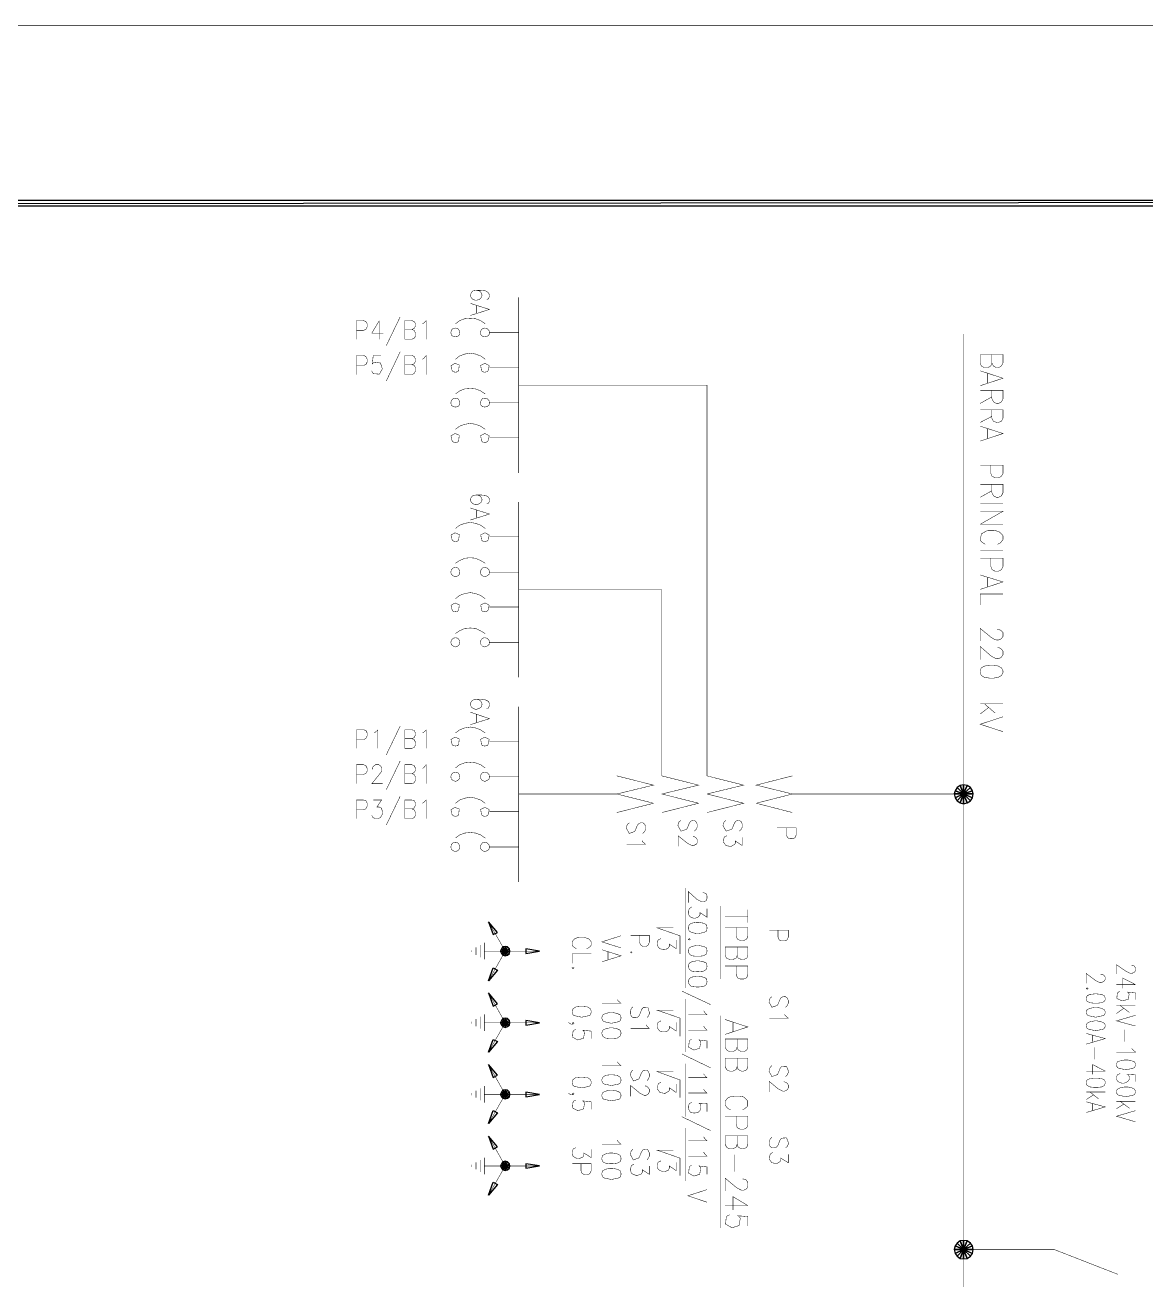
# Model space of a CAD drawing. Extents: x 0.1 to 11.6, y 0.2 to 16.4.
# Drawn here: x 4.391 to 6.4, y 14.115 to 16.364 of the extents above; entities that cross this region are included whole.
import ezdxf

# ---------------------------------------------------------------- set-up
doc = ezdxf.new("R2010")
doc.units = 0
doc.header["$MEASUREMENT"] = 0

msp = doc.modelspace()

# ---------------------------------------------------------------- linework, layer by layer
at = {"color": 0, "const_width": 0.000833}
for points in [[(0.125, 0.1875), (11.5667, 0.1875), (11.5667, 16.3633), (0.125, 16.3633), (0.125, 0.1875)], [(5.16249, 15.805), (5.16667, 15.8058), (5.16917, 15.8083), (5.16997, 15.8125), (5.16917, 15.8167), (5.16667, 15.82), (5.16249, 15.8208), (5.15831, 15.82), (5.155, 15.8167), (5.15419, 15.8125), (5.155, 15.8083), (5.15831, 15.8058), (5.16249, 15.805)], [(5.215, 15.805), (5.21918, 15.8058), (5.2225, 15.8083), (5.22336, 15.8125), (5.2225, 15.8167), (5.21918, 15.82), (5.215, 15.8208), (5.21083, 15.82), (5.20833, 15.8167), (5.20665, 15.8125), (5.20833, 15.8083), (5.21083, 15.8058), (5.215, 15.805)], [(5.16249, 15.7417), (5.16667, 15.7425), (5.16824, 15.7449), (5.16922, 15.7546), (5.16157, 15.7576), (5.15435, 15.7532), (5.15647, 15.7443), (5.15831, 15.7425), (5.16249, 15.7417)], [(5.215, 15.7417), (5.21918, 15.7425), (5.22097, 15.7444), (5.22299, 15.7536), (5.21544, 15.7576), (5.20763, 15.754), (5.2091, 15.7446), (5.21083, 15.7425), (5.215, 15.7417)], [(5.16249, 15.6792), (5.16667, 15.68), (5.16917, 15.6825), (5.16997, 15.6867), (5.16917, 15.6908), (5.16667, 15.6942), (5.16249, 15.695), (5.15831, 15.6942), (5.155, 15.6908), (5.15419, 15.6867), (5.155, 15.6825), (5.15831, 15.68), (5.16249, 15.6792)], [(5.215, 15.6792), (5.21918, 15.68), (5.2225, 15.6825), (5.22331, 15.6867), (5.2225, 15.6908), (5.21918, 15.6942), (5.215, 15.695), (5.21083, 15.6942), (5.20833, 15.6908), (5.20665, 15.6867), (5.20833, 15.6825), (5.21083, 15.68), (5.215, 15.6792)], [(5.16249, 15.6158), (5.16667, 15.6167), (5.16824, 15.619), (5.16922, 15.6288), (5.16157, 15.6319), (5.15435, 15.6275), (5.15647, 15.6186), (5.15831, 15.6167), (5.16249, 15.6158)], [(5.215, 15.6158), (5.21918, 15.6167), (5.22097, 15.6186), (5.22299, 15.6278), (5.21544, 15.6318), (5.20763, 15.6282), (5.2091, 15.6188), (5.21083, 15.6167), (5.215, 15.6158)], [(5.16249, 15.4383), (5.16667, 15.4392), (5.16824, 15.4414), (5.16932, 15.4507), (5.16174, 15.4539), (5.15451, 15.4499), (5.15653, 15.441), (5.15831, 15.4392), (5.16249, 15.4383)], [(5.215, 15.4383), (5.21918, 15.4392), (5.22092, 15.4411), (5.22287, 15.45), (5.21544, 15.4539), (5.20779, 15.4504), (5.20915, 15.4413), (5.21083, 15.4392), (5.215, 15.4383)], [(5.16249, 15.375), (5.16667, 15.3767), (5.16917, 15.3792), (5.16997, 15.3833), (5.16917, 15.3875), (5.16667, 15.3908), (5.16249, 15.3917), (5.15831, 15.3908), (5.155, 15.3875), (5.15419, 15.3833), (5.155, 15.3792), (5.15831, 15.3767), (5.16249, 15.375)], [(5.215, 15.375), (5.21918, 15.3767), (5.2225, 15.3792), (5.22331, 15.3833), (5.2225, 15.3875), (5.21918, 15.3908), (5.215, 15.3917), (5.21083, 15.3908), (5.20833, 15.3875), (5.20665, 15.3833), (5.20833, 15.3792), (5.21083, 15.3767), (5.215, 15.375)], [(5.16249, 15.3125), (5.16667, 15.3133), (5.16824, 15.3156), (5.16932, 15.3247), (5.16174, 15.3281), (5.15451, 15.324), (5.15653, 15.3153), (5.15831, 15.3133), (5.16249, 15.3125)], [(5.215, 15.3125), (5.21918, 15.3133), (5.22092, 15.3153), (5.22287, 15.3242), (5.21544, 15.3282), (5.20779, 15.3247), (5.20915, 15.3154), (5.21083, 15.3133), (5.215, 15.3125)], [(5.16249, 15.2492), (5.16667, 15.2508), (5.16917, 15.2533), (5.16997, 15.2575), (5.16917, 15.2617), (5.16667, 15.265), (5.16249, 15.2658), (5.15831, 15.265), (5.155, 15.2617), (5.15419, 15.2575), (5.155, 15.2533), (5.15831, 15.2508), (5.16249, 15.2492)], [(5.215, 15.2492), (5.21918, 15.2508), (5.2225, 15.2533), (5.22331, 15.2575), (5.2225, 15.2617), (5.21918, 15.265), (5.215, 15.2658), (5.21083, 15.265), (5.20833, 15.2617), (5.20665, 15.2575), (5.20833, 15.2533), (5.21083, 15.2508), (5.215, 15.2492)], [(6.14415, 15.2067), (6.14165, 15.2117), (6.13585, 15.215), (6.12668, 15.2167), (6.12082, 15.2167), (6.11083, 15.215), (6.10499, 15.2117), (6.10335, 15.2067), (6.10335, 15.2033), (6.10499, 15.1983), (6.11083, 15.195), (6.12082, 15.1933), (6.12668, 15.1933), (6.13585, 15.195), (6.14165, 15.1983), (6.14415, 15.2033), (6.14415, 15.2067)], [(5.16249, 15.0717), (5.16667, 15.0725), (5.16824, 15.0749), (5.16922, 15.0846), (5.16157, 15.0878), (5.15435, 15.0833), (5.15647, 15.0744), (5.15831, 15.0725), (5.16249, 15.0717)], [(5.215, 15.0717), (5.21918, 15.0725), (5.22097, 15.0744), (5.22299, 15.0836), (5.21544, 15.0876), (5.20763, 15.084), (5.2091, 15.0747), (5.21083, 15.0725), (5.215, 15.0717)], [(5.16249, 15.0083), (5.16667, 15.01), (5.16917, 15.0125), (5.16997, 15.0167), (5.16917, 15.0208), (5.16667, 15.0242), (5.16249, 15.025), (5.15831, 15.0242), (5.155, 15.0208), (5.15419, 15.0167), (5.155, 15.0125), (5.15831, 15.01), (5.16249, 15.0083)], [(5.215, 15.0083), (5.21918, 15.01), (5.2225, 15.0125), (5.22331, 15.0167), (5.2225, 15.0208), (5.21918, 15.0242), (5.215, 15.025), (5.21083, 15.0242), (5.20833, 15.0208), (5.20665, 15.0167), (5.20833, 15.0125), (5.21083, 15.01), (5.215, 15.0083)], [(5.16249, 14.9458), (5.16667, 14.9467), (5.16824, 14.949), (5.16922, 14.9588), (5.16157, 14.9618), (5.15435, 14.9574), (5.15647, 14.9486), (5.15831, 14.9467), (5.16249, 14.9458)], [(5.215, 14.9458), (5.21918, 14.9467), (5.22097, 14.9486), (5.22299, 14.9578), (5.21544, 14.9618), (5.20763, 14.9582), (5.2091, 14.9489), (5.21083, 14.9467), (5.215, 14.9458)], [(5.16249, 14.8825), (5.16667, 14.8842), (5.16917, 14.8867), (5.16997, 14.8908), (5.16917, 14.895), (5.16667, 14.8983), (5.16249, 14.8992), (5.15831, 14.8983), (5.155, 14.895), (5.15419, 14.8908), (5.155, 14.8867), (5.15831, 14.8842), (5.16249, 14.8825)], [(5.215, 14.8825), (5.21918, 14.8842), (5.2225, 14.8867), (5.22331, 14.8908), (5.2225, 14.895), (5.21918, 14.8983), (5.215, 14.8992), (5.21083, 14.8983), (5.20833, 14.895), (5.20665, 14.8908), (5.20833, 14.8867), (5.21083, 14.8842), (5.215, 14.8825)], [(5.61333, 14.7475), (5.61253, 14.7517), (5.60747, 14.7542), (5.59918, 14.7558), (5.59418, 14.7558), (5.58583, 14.7542), (5.58165, 14.7517), (5.58003, 14.7475), (5.58003, 14.7442), (5.58165, 14.74), (5.58583, 14.7375), (5.59418, 14.7358), (5.59918, 14.7358), (5.60747, 14.7375), (5.61253, 14.74), (5.61333, 14.7442), (5.61333, 14.7475)], [(5.58333, 14.725), (5.58165, 14.7267), (5.58003, 14.725), (5.58165, 14.7242), (5.58333, 14.725)], [(5.61333, 14.7058), (5.61253, 14.71), (5.60747, 14.7125), (5.59918, 14.7142), (5.59418, 14.7142), (5.58583, 14.7125), (5.58165, 14.71), (5.58003, 14.7058), (5.58003, 14.7033), (5.58165, 14.6992), (5.58583, 14.6958), (5.59418, 14.695), (5.59918, 14.695), (5.60747, 14.6958), (5.61253, 14.6992), (5.61333, 14.7033), (5.61333, 14.7058)], [(5.47917, 14.7017), (5.47749, 14.7033), (5.47667, 14.7017), (5.47749, 14.7008), (5.47917, 14.7017)], [(5.61333, 14.6783), (5.61253, 14.6825), (5.60747, 14.685), (5.59918, 14.6867), (5.59418, 14.6867), (5.58583, 14.685), (5.58165, 14.6825), (5.58003, 14.6783), (5.58003, 14.6758), (5.58165, 14.6717), (5.58583, 14.6683), (5.59418, 14.6675), (5.59918, 14.6675), (5.60747, 14.6683), (5.61253, 14.6717), (5.61333, 14.6758), (5.61333, 14.6783)], [(5.375, 14.6742), (5.37332, 14.675), (5.37169, 14.6742), (5.37332, 14.6725), (5.375, 14.6742)], [(5.61333, 14.6508), (5.61253, 14.655), (5.60747, 14.6575), (5.59918, 14.6592), (5.59418, 14.6592), (5.58583, 14.6575), (5.58165, 14.655), (5.58003, 14.6508), (5.58003, 14.6483), (5.58165, 14.6442), (5.58583, 14.6408), (5.59418, 14.64), (5.59918, 14.64), (5.60747, 14.6408), (5.61253, 14.6442), (5.61333, 14.6483), (5.61333, 14.6508)], [(6.29665, 14.6375), (6.29497, 14.6383), (6.29335, 14.6375), (6.29497, 14.6358), (6.29665, 14.6375)], [(6.32747, 14.62), (6.32585, 14.6242), (6.32086, 14.6267), (6.3125, 14.6275), (6.30832, 14.6275), (6.30003, 14.6267), (6.29497, 14.6242), (6.29335, 14.62), (6.29335, 14.6175), (6.29497, 14.6142), (6.30003, 14.6117), (6.30832, 14.6108), (6.3125, 14.6108), (6.32086, 14.6117), (6.32585, 14.6142), (6.32747, 14.6175), (6.32747, 14.62)], [(5.40582, 14.5967), (5.40419, 14.6008), (5.39914, 14.6042), (5.39085, 14.605), (5.38585, 14.605), (5.37831, 14.6042), (5.37332, 14.6008), (5.37169, 14.5967), (5.37169, 14.5942), (5.37332, 14.59), (5.37543, 14.5886), (5.38872, 14.5858), (5.40201, 14.5886), (5.40419, 14.59), (5.40582, 14.5942), (5.40582, 14.5967)], [(5.45915, 14.5858), (5.45751, 14.59), (5.45253, 14.5925), (5.44417, 14.5942), (5.43918, 14.5942), (5.43169, 14.5925), (5.42665, 14.59), (5.42503, 14.5858), (5.42503, 14.5833), (5.42665, 14.5792), (5.42876, 14.5778), (5.44206, 14.5749), (5.45535, 14.5778), (5.45751, 14.5792), (5.45915, 14.5833), (5.45915, 14.5858)], [(6.32747, 14.5958), (6.32585, 14.5992), (6.32086, 14.6017), (6.3125, 14.6033), (6.30832, 14.6033), (6.30003, 14.6017), (6.29497, 14.5992), (6.29335, 14.5958), (6.29335, 14.5933), (6.29497, 14.59), (6.29704, 14.5886), (6.31039, 14.5858), (6.32374, 14.5886), (6.32585, 14.59), (6.32747, 14.5933), (6.32747, 14.5958)], [(6.32747, 14.5717), (6.32585, 14.575), (6.32086, 14.5775), (6.3125, 14.5792), (6.30832, 14.5792), (6.30003, 14.5775), (6.29497, 14.575), (6.29335, 14.5717), (6.29335, 14.5692), (6.29497, 14.5658), (6.29704, 14.5644), (6.31039, 14.5615), (6.32374, 14.5644), (6.32585, 14.5658), (6.32747, 14.5692), (6.32747, 14.5717)], [(5.45915, 14.5583), (5.45751, 14.5625), (5.45253, 14.565), (5.44417, 14.5667), (5.43918, 14.5667), (5.43169, 14.565), (5.42665, 14.5625), (5.42503, 14.5583), (5.42503, 14.5558), (5.42665, 14.5517), (5.43169, 14.5483), (5.43918, 14.5475), (5.44417, 14.5475), (5.45253, 14.5483), (5.45751, 14.5517), (5.45915, 14.5558), (5.45915, 14.5583)], [(6.38167, 14.5017), (6.37999, 14.5058), (6.375, 14.5075), (6.36751, 14.5092), (6.36253, 14.5092), (6.35417, 14.5075), (6.34918, 14.5058), (6.3475, 14.5017), (6.3475, 14.4992), (6.34918, 14.4958), (6.35129, 14.4944), (6.36458, 14.4915), (6.37782, 14.4944), (6.37999, 14.4958), (6.38167, 14.4992), (6.38167, 14.5017)], [(5.45915, 14.4742), (5.45751, 14.4783), (5.45253, 14.4817), (5.44417, 14.4825), (5.43918, 14.4825), (5.43169, 14.4817), (5.42665, 14.4783), (5.42503, 14.4742), (5.42503, 14.4717), (5.42665, 14.4675), (5.42876, 14.4661), (5.44206, 14.4633), (5.45535, 14.4661), (5.45751, 14.4675), (5.45915, 14.4717), (5.45915, 14.4742)], [(5.40582, 14.47), (5.40419, 14.4742), (5.39914, 14.4775), (5.39085, 14.4783), (5.38585, 14.4783), (5.37831, 14.4775), (5.37332, 14.4742), (5.37169, 14.47), (5.37169, 14.4675), (5.37332, 14.4633), (5.37543, 14.4619), (5.38872, 14.459), (5.40201, 14.4619), (5.40419, 14.4633), (5.40582, 14.4675), (5.40582, 14.47)], [(6.32747, 14.47), (6.32585, 14.4733), (6.32086, 14.4758), (6.3125, 14.4767), (6.30832, 14.4767), (6.30003, 14.4758), (6.29497, 14.4733), (6.29335, 14.47), (6.29335, 14.4675), (6.29497, 14.4633), (6.30003, 14.4608), (6.30832, 14.46), (6.3125, 14.46), (6.32086, 14.4608), (6.32585, 14.4633), (6.32747, 14.4675), (6.32747, 14.47)], [(6.38167, 14.4533), (6.37999, 14.4567), (6.375, 14.4592), (6.36751, 14.4608), (6.36253, 14.4608), (6.35417, 14.4592), (6.34918, 14.4567), (6.3475, 14.4533), (6.3475, 14.4508), (6.34918, 14.4475), (6.35129, 14.4461), (6.36458, 14.4432), (6.37782, 14.4461), (6.37999, 14.4475), (6.38167, 14.4508), (6.38167, 14.4533)], [(5.45915, 14.4467), (5.45751, 14.4508), (5.45253, 14.4533), (5.44417, 14.455), (5.43918, 14.455), (5.43169, 14.4533), (5.42665, 14.4508), (5.42503, 14.4467), (5.42503, 14.4442), (5.42665, 14.44), (5.42876, 14.4386), (5.44206, 14.4358), (5.45535, 14.4386), (5.45751, 14.44), (5.45915, 14.4442), (5.45915, 14.4467)], [(5.45915, 14.3342), (5.45751, 14.3383), (5.45253, 14.3408), (5.44417, 14.3425), (5.43918, 14.3425), (5.43169, 14.3408), (5.42665, 14.3383), (5.42503, 14.3342), (5.42503, 14.3308), (5.42665, 14.3267), (5.43169, 14.3242), (5.43918, 14.3233), (5.44417, 14.3233), (5.45253, 14.3242), (5.45751, 14.3267), (5.45915, 14.3308), (5.45915, 14.3342)], [(5.45915, 14.3067), (5.45751, 14.3108), (5.45253, 14.3133), (5.44417, 14.315), (5.43918, 14.315), (5.43169, 14.3133), (5.42665, 14.3108), (5.42503, 14.3067), (5.42503, 14.3033), (5.42665, 14.2992), (5.42876, 14.2978), (5.44206, 14.2949), (5.45535, 14.2978), (5.45751, 14.2992), (5.45915, 14.3033), (5.45915, 14.3067)]]:
    msp.add_lwpolyline(points, close=True, dxfattribs=at)
at = {"color": 0}
for points in [[(11.3, 16.05), (0.401693, 16.04), (0.391656, 16.05)], [(11.29, 16.04), (11.3, 16.05), (0.401693, 16.04)], [(6.06749, 15.0008), (6.06168, 14.9975), (6.07335, 14.9858)], [(6.06749, 15.0008), (6.06168, 14.9975), (6.07335, 14.9858)], [(6.07335, 15.0025), (6.06749, 15.0008), (6.07335, 14.9858)], [(6.07335, 15.0025), (6.06749, 15.0008), (6.07335, 14.9858)], [(6.08003, 15.0008), (6.07335, 15.0025), (6.07335, 14.9858)], [(6.08003, 15.0008), (6.07335, 15.0025), (6.07335, 14.9858)], [(6.08583, 14.9975), (6.08003, 15.0008), (6.07335, 14.9858)], [(6.08583, 14.9975), (6.08003, 15.0008), (6.07335, 14.9858)], [(6.05832, 14.9917), (6.05664, 14.9858), (6.07335, 14.9858)], [(6.05832, 14.9917), (6.05664, 14.9858), (6.07335, 14.9858)], [(6.05664, 14.9858), (6.05832, 14.9792), (6.07335, 14.9858)], [(6.05664, 14.9858), (6.05832, 14.9792), (6.07335, 14.9858)], [(6.06168, 14.9975), (6.05832, 14.9917), (6.07335, 14.9858)], [(6.06168, 14.9975), (6.05832, 14.9917), (6.07335, 14.9858)], [(6.05832, 14.9792), (6.06168, 14.9733), (6.07335, 14.9858)], [(6.05832, 14.9792), (6.06168, 14.9733), (6.07335, 14.9858)], [(6.06168, 14.9733), (6.06749, 14.97), (6.07335, 14.9858)], [(6.06168, 14.9733), (6.06749, 14.97), (6.07335, 14.9858)], [(6.06749, 14.97), (6.07335, 14.9683), (6.07335, 14.9858)], [(6.06749, 14.97), (6.07335, 14.9683), (6.07335, 14.9858)], [(6.08919, 14.9917), (6.08583, 14.9975), (6.07335, 14.9858)], [(6.08919, 14.9917), (6.08583, 14.9975), (6.07335, 14.9858)], [(6.09082, 14.9858), (6.08919, 14.9917), (6.07335, 14.9858)], [(6.09082, 14.9858), (6.08919, 14.9917), (6.07335, 14.9858)], [(6.07335, 14.9683), (6.08003, 14.97), (6.07335, 14.9858)], [(6.08003, 14.97), (6.08583, 14.9733), (6.07335, 14.9858)], [(6.08583, 14.9733), (6.08919, 14.9792), (6.07335, 14.9858)], [(6.08919, 14.9792), (6.09082, 14.9858), (6.07335, 14.9858)], [(6.07335, 14.9683), (6.08003, 14.97), (6.07335, 14.9858)], [(6.08003, 14.97), (6.08583, 14.9733), (6.07335, 14.9858)], [(6.08583, 14.9733), (6.08919, 14.9792), (6.07335, 14.9858)], [(6.08919, 14.9792), (6.09082, 14.9858), (6.07335, 14.9858)], [(5.22999, 14.7342), (5.23753, 14.7375), (5.22168, 14.7567)], [(5.24501, 14.7083), (5.24333, 14.7042), (5.25168, 14.7042)], [(5.2475, 14.7117), (5.24501, 14.7083), (5.25168, 14.7042)], [(5.25168, 14.7125), (5.2475, 14.7117), (5.25168, 14.7042)], [(5.25586, 14.7117), (5.25168, 14.7125), (5.25168, 14.7042)], [(5.25917, 14.7083), (5.25586, 14.7117), (5.25168, 14.7042)], [(5.25999, 14.7042), (5.25917, 14.7083), (5.25168, 14.7042)], [(5.28836, 14.7083), (5.28836, 14.7), (5.31332, 14.7042)], [(5.24333, 14.7042), (5.24501, 14.7), (5.25168, 14.7042)], [(5.24501, 14.7), (5.2475, 14.6967), (5.25168, 14.7042)], [(5.2475, 14.6967), (5.25168, 14.6958), (5.25168, 14.7042)], [(5.25168, 14.6958), (5.25586, 14.6967), (5.25168, 14.7042)], [(5.25586, 14.6967), (5.25917, 14.7), (5.25168, 14.7042)], [(5.25917, 14.7), (5.25999, 14.7042), (5.25168, 14.7042)], [(5.22999, 14.6742), (5.23753, 14.67), (5.22168, 14.6508)], [(5.22999, 14.6058), (5.23753, 14.61), (5.22168, 14.6292)], [(5.24501, 14.58), (5.24333, 14.5758), (5.25168, 14.5758)], [(5.24333, 14.5758), (5.24501, 14.5717), (5.25168, 14.5758)], [(5.2475, 14.5833), (5.24501, 14.58), (5.25168, 14.5758)], [(5.24501, 14.5717), (5.2475, 14.5692), (5.25168, 14.5758)], [(5.25168, 14.5842), (5.2475, 14.5833), (5.25168, 14.5758)], [(5.2475, 14.5692), (5.25168, 14.5675), (5.25168, 14.5758)], [(5.25586, 14.5833), (5.25168, 14.5842), (5.25168, 14.5758)], [(5.25917, 14.58), (5.25586, 14.5833), (5.25168, 14.5758)], [(5.25999, 14.5758), (5.25917, 14.58), (5.25168, 14.5758)], [(5.25168, 14.5675), (5.25586, 14.5692), (5.25168, 14.5758)], [(5.25586, 14.5692), (5.25917, 14.5717), (5.25168, 14.5758)], [(5.25917, 14.5717), (5.25999, 14.5758), (5.25168, 14.5758)], [(5.28836, 14.58), (5.28836, 14.5717), (5.31332, 14.5758)], [(5.22999, 14.5458), (5.23753, 14.5425), (5.22168, 14.5233)], [(5.22999, 14.4775), (5.23753, 14.4817), (5.22168, 14.5008)], [(5.24501, 14.4517), (5.24333, 14.4475), (5.25168, 14.4475)], [(5.24333, 14.4475), (5.24501, 14.4433), (5.25168, 14.4475)], [(5.2475, 14.455), (5.24501, 14.4517), (5.25168, 14.4475)], [(5.24501, 14.4433), (5.2475, 14.4408), (5.25168, 14.4475)], [(5.25168, 14.4558), (5.2475, 14.455), (5.25168, 14.4475)], [(5.2475, 14.4408), (5.25168, 14.4392), (5.25168, 14.4475)], [(5.25586, 14.455), (5.25168, 14.4558), (5.25168, 14.4475)], [(5.25917, 14.4517), (5.25586, 14.455), (5.25168, 14.4475)], [(5.25999, 14.4475), (5.25917, 14.4517), (5.25168, 14.4475)], [(5.25168, 14.4392), (5.25586, 14.4408), (5.25168, 14.4475)], [(5.25586, 14.4408), (5.25917, 14.4433), (5.25168, 14.4475)], [(5.25917, 14.4433), (5.25999, 14.4475), (5.25168, 14.4475)], [(5.28836, 14.4517), (5.28836, 14.4433), (5.31332, 14.4475)], [(5.22999, 14.4183), (5.23753, 14.4142), (5.22168, 14.395)], [(5.22999, 14.3492), (5.23753, 14.3533), (5.22168, 14.3725)], [(5.2475, 14.3267), (5.24501, 14.3233), (5.25168, 14.3192)], [(5.25168, 14.3275), (5.2475, 14.3267), (5.25168, 14.3192)], [(5.25586, 14.3267), (5.25168, 14.3275), (5.25168, 14.3192)], [(5.25917, 14.3233), (5.25586, 14.3267), (5.25168, 14.3192)], [(5.24501, 14.3233), (5.24333, 14.3192), (5.25168, 14.3192)], [(5.24333, 14.3192), (5.24501, 14.315), (5.25168, 14.3192)], [(5.24501, 14.315), (5.2475, 14.3125), (5.25168, 14.3192)], [(5.2475, 14.3125), (5.25168, 14.3108), (5.25168, 14.3192)], [(5.25999, 14.3192), (5.25917, 14.3233), (5.25168, 14.3192)], [(5.25168, 14.3108), (5.25586, 14.3125), (5.25168, 14.3192)], [(5.25586, 14.3125), (5.25917, 14.315), (5.25168, 14.3192)], [(5.25917, 14.315), (5.25999, 14.3192), (5.25168, 14.3192)], [(5.28836, 14.3233), (5.28836, 14.315), (5.31332, 14.3192)], [(5.22999, 14.29), (5.23753, 14.2858), (5.22168, 14.2667)], [(6.05832, 14.1758), (6.05664, 14.1692), (6.07335, 14.1692)], [(6.05664, 14.1692), (6.05832, 14.1625), (6.07335, 14.1692)], [(6.06168, 14.1808), (6.05832, 14.1758), (6.07335, 14.1692)], [(6.05832, 14.1625), (6.06168, 14.1575), (6.07335, 14.1692)], [(6.06749, 14.185), (6.06168, 14.1808), (6.07335, 14.1692)], [(6.06168, 14.1575), (6.06749, 14.1533), (6.07335, 14.1692)], [(6.07335, 14.1858), (6.06749, 14.185), (6.07335, 14.1692)], [(6.06749, 14.1533), (6.07335, 14.1525), (6.07335, 14.1692)], [(6.08003, 14.185), (6.07335, 14.1858), (6.07335, 14.1692)], [(6.08583, 14.1808), (6.08003, 14.185), (6.07335, 14.1692)], [(6.08919, 14.1758), (6.08583, 14.1808), (6.07335, 14.1692)], [(6.09082, 14.1692), (6.08919, 14.1758), (6.07335, 14.1692)], [(6.07335, 14.1525), (6.08003, 14.1533), (6.07335, 14.1692)], [(6.08003, 14.1533), (6.08583, 14.1575), (6.07335, 14.1692)], [(6.08583, 14.1575), (6.08919, 14.1625), (6.07335, 14.1692)], [(6.08919, 14.1625), (6.09082, 14.1692), (6.07335, 14.1692)]]:
    msp.add_lwpolyline(points, close=True, dxfattribs=at)
at = {"color": 0, "const_width": 0.000833}
for points in [[(5.21832, 15.8717), (5.22168, 15.8733), (5.22331, 15.8775), (5.22331, 15.88), (5.22168, 15.8842), (5.21669, 15.8875), (5.20833, 15.8883), (5.19997, 15.8883), (5.19417, 15.8875), (5.19081, 15.8842), (5.18918, 15.88), (5.18918, 15.8792), (5.19081, 15.875), (5.19417, 15.8717), (5.19835, 15.8708), (5.19997, 15.8708), (5.20503, 15.8717), (5.20833, 15.875), (5.21001, 15.8792), (5.21001, 15.88), (5.20833, 15.8842), (5.20503, 15.8875), (5.19997, 15.8883)], [(5.27582, 15.5608), (5.27582, 15.8758)], [(5.18918, 15.865), (5.22331, 15.8542), (5.18918, 15.8433)], [(5.19997, 15.8608), (5.19997, 15.8475)], [(4.98503, 15.8008), (4.98503, 15.8342), (4.9975, 15.8342), (5.00168, 15.8325), (5.0025, 15.8317), (5.00418, 15.8283), (5.00418, 15.8233), (5.00168, 15.8183), (4.9975, 15.8167), (4.98503, 15.8167)], [(5.02582, 15.8342), (5.01247, 15.8117), (5.03331, 15.8117)], [(5.02582, 15.8342), (5.02582, 15.8008)], [(5.06332, 15.8408), (5.03836, 15.7892)], [(5.07167, 15.8008), (5.07167, 15.8342), (5.08415, 15.8342), (5.08832, 15.8325), (5.08919, 15.8317), (5.09082, 15.8283), (5.09082, 15.825), (5.08832, 15.82), (5.08415, 15.8183), (5.07167, 15.8183)], [(5.10335, 15.8283), (5.10585, 15.83), (5.11003, 15.8342), (5.11003, 15.8008)], [(5.21582, 15.8283), (5.20751, 15.8342), (5.19835, 15.8375), (5.18918, 15.8383), (5.17914, 15.8375), (5.16997, 15.8342), (5.16249, 15.8283)], [(5.08415, 15.8183), (5.08832, 15.8167), (5.08919, 15.815), (5.09082, 15.8117), (5.09082, 15.8067), (5.08919, 15.8033), (5.08832, 15.8025), (5.08415, 15.8008), (5.07167, 15.8008)], [(5.22336, 15.8125), (5.27582, 15.8125)], [(6.07335, 2.41581), (6.07335, 15.81)], [(4.98503, 15.7375), (4.98503, 15.7717), (4.9975, 15.7717), (5.00168, 15.77), (5.0025, 15.7683), (5.00418, 15.765), (5.00418, 15.76), (5.0025, 15.7567), (5.00168, 15.755), (4.9975, 15.7542), (4.98503, 15.7542)], [(5.02919, 15.7717), (5.01503, 15.7717), (5.01335, 15.7567), (5.01503, 15.7583), (5.01764, 15.7596), (5.02806, 15.7581), (5.03136, 15.7475), (5.02604, 15.7382), (5.01563, 15.739), (5.01335, 15.7408), (5.01247, 15.7442)], [(5.06332, 15.7783), (5.03836, 15.7258)], [(5.07167, 15.7375), (5.07167, 15.7717), (5.08415, 15.7717), (5.08832, 15.77), (5.08919, 15.7683), (5.09082, 15.765), (5.09082, 15.7617), (5.08919, 15.7583), (5.08832, 15.7567), (5.08415, 15.755), (5.07167, 15.755)], [(5.10335, 15.765), (5.10585, 15.7667), (5.11003, 15.7717), (5.11003, 15.7375)], [(5.21582, 15.765), (5.20751, 15.7708), (5.19835, 15.7742), (5.18918, 15.7758), (5.17914, 15.7742), (5.16997, 15.7708), (5.16249, 15.765)], [(6.10335, 15.7733), (6.14415, 15.7733), (6.14415, 15.7583), (6.14165, 15.7533), (6.13997, 15.7517), (6.13585, 15.75), (6.13249, 15.75), (6.12831, 15.7517), (6.12668, 15.7533), (6.12418, 15.7583), (6.12418, 15.7733)], [(6.12418, 15.7583), (6.1225, 15.7533), (6.12082, 15.7517), (6.11664, 15.75), (6.11083, 15.75), (6.10667, 15.7517), (6.10499, 15.7533), (6.10335, 15.7583), (6.10335, 15.7733)], [(5.08415, 15.755), (5.08832, 15.7542), (5.08919, 15.7525), (5.09082, 15.7492), (5.09082, 15.7442), (5.08919, 15.7408), (5.08832, 15.7392), (5.08415, 15.7375), (5.07167, 15.7375)], [(5.22336, 15.75), (5.27582, 15.75)], [(6.10335, 15.7442), (6.14415, 15.7308), (6.10335, 15.7175)], [(5.27582, 15.7183), (5.61333, 15.7183), (5.61333, 15.0183)], [(6.11664, 15.7392), (6.11664, 15.7225)], [(5.21582, 15.7025), (5.20751, 15.7083), (5.19835, 15.7117), (5.18918, 15.7125), (5.17914, 15.7117), (5.16997, 15.7083), (5.16249, 15.7025)], [(6.10335, 15.7092), (6.14415, 15.7092), (6.14415, 15.6942), (6.14165, 15.6892), (6.13997, 15.6875), (6.13585, 15.6858), (6.13249, 15.6858), (6.12831, 15.6875), (6.12668, 15.6892), (6.12418, 15.6942), (6.12418, 15.7092)], [(6.12418, 15.6975), (6.10335, 15.6858)], [(5.22331, 15.6867), (5.27582, 15.6867)], [(6.10335, 15.6742), (6.14415, 15.6742), (6.14415, 15.6592), (6.14165, 15.6542), (6.13997, 15.6533), (6.13585, 15.6517), (6.13249, 15.6517), (6.12831, 15.6533), (6.12668, 15.6542), (6.12418, 15.6592), (6.12418, 15.6742)], [(6.12418, 15.6625), (6.10335, 15.6517)], [(5.21582, 15.6392), (5.20751, 15.645), (5.19835, 15.6483), (5.18918, 15.65), (5.17914, 15.6483), (5.16997, 15.645), (5.16249, 15.6392)], [(6.10335, 15.645), (6.14415, 15.6317), (6.10335, 15.6183)], [(6.11664, 15.64), (6.11664, 15.6233)], [(5.22331, 15.6242), (5.27582, 15.6242)], [(6.10335, 15.575), (6.14415, 15.575), (6.14415, 15.56), (6.14165, 15.5558), (6.13997, 15.5542), (6.13585, 15.5525), (6.12999, 15.5525), (6.12668, 15.5542), (6.12418, 15.5558), (6.1225, 15.56), (6.1225, 15.575)], [(6.10335, 15.5408), (6.14415, 15.5408), (6.14415, 15.5258), (6.14165, 15.5208), (6.13997, 15.5192), (6.13585, 15.5175), (6.13249, 15.5175), (6.12831, 15.5192), (6.12668, 15.5208), (6.12418, 15.5258), (6.12418, 15.5408)], [(5.21832, 15.5058), (5.22168, 15.5067), (5.22331, 15.5108), (5.22331, 15.5142), (5.22168, 15.5175), (5.21669, 15.5208), (5.20833, 15.5217), (5.19997, 15.5217), (5.19417, 15.5208), (5.19081, 15.5175), (5.18918, 15.5142), (5.18918, 15.5125), (5.19081, 15.5083), (5.19417, 15.5058), (5.19835, 15.5042), (5.19997, 15.5042), (5.20503, 15.5058), (5.20833, 15.5083), (5.21001, 15.5125), (5.21001, 15.5142), (5.20833, 15.5175), (5.20503, 15.5208), (5.19997, 15.5217)], [(6.12418, 15.5292), (6.10335, 15.5175)], [(5.18918, 15.4983), (5.22331, 15.4875), (5.18918, 15.4767)], [(5.19997, 15.4942), (5.19997, 15.4808)], [(5.27582, 15.195), (5.27582, 15.5092)], [(6.14415, 15.5058), (6.10335, 15.5058)], [(5.21582, 15.4617), (5.20751, 15.4675), (5.19835, 15.4708), (5.18918, 15.4725), (5.17914, 15.4708), (5.16997, 15.4675), (5.16249, 15.4617)], [(6.10335, 15.4925), (6.14415, 15.4925), (6.10335, 15.4692), (6.14415, 15.4692)], [(6.13417, 15.4333), (6.13835, 15.435), (6.14165, 15.4383), (6.14415, 15.4417), (6.14415, 15.4483), (6.14165, 15.4517), (6.13835, 15.455), (6.13417, 15.4567), (6.12831, 15.4583), (6.11833, 15.4583), (6.11583, 15.4579), (6.10531, 15.4519), (6.10346, 15.4407), (6.10499, 15.4383), (6.10915, 15.435), (6.11253, 15.4333)], [(5.22331, 15.4467), (5.27582, 15.4467)], [(5.21582, 15.3992), (5.20751, 15.4042), (5.19835, 15.4083), (5.18918, 15.4092), (5.17914, 15.4083), (5.16997, 15.4042), (5.16249, 15.3992)], [(6.14415, 15.4217), (6.10335, 15.4217)], [(6.10335, 15.4083), (6.14415, 15.4083), (6.14415, 15.3933), (6.14165, 15.3883), (6.13997, 15.3867), (6.13585, 15.385), (6.12999, 15.385), (6.12668, 15.3867), (6.12418, 15.3883), (6.1225, 15.3933), (6.1225, 15.4083)], [(5.22331, 15.3833), (5.27582, 15.3833)], [(6.10335, 15.3783), (6.14415, 15.3658), (6.10335, 15.3525)], [(6.11664, 15.3733), (6.11664, 15.3575)], [(5.21582, 15.3358), (5.20751, 15.3417), (5.19835, 15.345), (5.18918, 15.3467), (5.17914, 15.345), (5.16997, 15.3417), (5.16249, 15.3358)], [(5.27582, 15.3517), (5.5325, 15.3517), (5.5325, 15.0183)], [(6.14415, 15.3442), (6.10335, 15.3442), (6.10335, 15.3242)], [(5.22331, 15.3208), (5.27582, 15.3208)], [(5.21582, 15.2733), (5.20751, 15.2783), (5.19835, 15.2825), (5.18918, 15.2833), (5.17914, 15.2825), (5.16997, 15.2783), (5.16249, 15.2733)], [(6.13417, 15.2808), (6.13585, 15.2808), (6.13997, 15.2792), (6.14165, 15.2775), (6.14415, 15.275), (6.14415, 15.2683), (6.14165, 15.265), (6.13997, 15.2633), (6.13585, 15.2617), (6.13249, 15.2617), (6.12831, 15.2633), (6.1225, 15.2667), (6.10335, 15.2825), (6.10335, 15.26)], [(5.22331, 15.2575), (5.27582, 15.2575)], [(6.13417, 15.2483), (6.13585, 15.2483), (6.13997, 15.2467), (6.14165, 15.245), (6.14415, 15.2417), (6.14415, 15.235), (6.14165, 15.2317), (6.13997, 15.23), (6.13585, 15.2283), (6.13249, 15.2283), (6.12831, 15.23), (6.1225, 15.2333), (6.10335, 15.25), (6.10335, 15.2267)], [(5.21832, 15.1392), (5.22168, 15.14), (5.22331, 15.1442), (5.22331, 15.1475), (5.22168, 15.1517), (5.21669, 15.1542), (5.20833, 15.1558), (5.19997, 15.1558), (5.19417, 15.1542), (5.19081, 15.1517), (5.18918, 15.1475), (5.18918, 15.1458), (5.19081, 15.1417), (5.19417, 15.1392), (5.19835, 15.1375), (5.19997, 15.1375), (5.20503, 15.1392), (5.20833, 15.1417), (5.21001, 15.1458), (5.21001, 15.1475), (5.20833, 15.1517), (5.20503, 15.1542), (5.19997, 15.1558)], [(5.27582, 14.8283), (5.27582, 15.1425)], [(6.14415, 15.1475), (6.10335, 15.1475)], [(6.11833, 15.1408), (6.10335, 15.1292)], [(6.12999, 15.1308), (6.11083, 15.1475)], [(5.18918, 15.1325), (5.22331, 15.1208), (5.18918, 15.11)], [(5.19997, 15.1283), (5.19997, 15.1142)], [(6.14415, 15.1242), (6.10335, 15.1108), (6.14415, 15.0975)], [(4.98503, 15.0675), (4.98503, 15.1008), (4.9975, 15.1008), (5.00168, 15.1), (5.00418, 15.095), (5.00418, 15.09), (5.00168, 15.085), (4.9975, 15.0833), (4.98503, 15.0833)], [(5.01665, 15.095), (5.01915, 15.0967), (5.02333, 15.1008), (5.02333, 15.0675)], [(5.06332, 15.1075), (5.03836, 15.0558)], [(5.07167, 15.0675), (5.07167, 15.1008), (5.08415, 15.1008), (5.08832, 15.1), (5.09082, 15.095), (5.09082, 15.0917), (5.08919, 15.0883), (5.08832, 15.0867), (5.08415, 15.085), (5.07167, 15.085)], [(5.10335, 15.095), (5.10585, 15.0967), (5.11003, 15.1008), (5.11003, 15.0675)], [(5.21582, 15.095), (5.20751, 15.1008), (5.19835, 15.1042), (5.18918, 15.1058), (5.17914, 15.1042), (5.16997, 15.1008), (5.16249, 15.095)], [(5.08415, 15.085), (5.08832, 15.0833), (5.09082, 15.0783), (5.09082, 15.0733), (5.08919, 15.0708), (5.08832, 15.0692), (5.08415, 15.0675), (5.07167, 15.0675)], [(5.22331, 15.08), (5.27582, 15.08)], [(5.06332, 15.045), (5.03836, 14.9933)], [(4.98497, 15.0042), (4.98497, 15.0383), (4.9975, 15.0383), (5.00168, 15.0367), (5.00418, 15.0317), (5.00418, 15.0267), (5.0025, 15.0242), (5.00168, 15.0225), (4.9975, 15.0208), (4.98497, 15.0208)], [(5.01335, 15.03), (5.01335, 15.0317), (5.01497, 15.035), (5.01665, 15.0367), (5.01915, 15.0383), (5.02501, 15.0383), (5.0275, 15.0367), (5.02919, 15.035), (5.03, 15.0317), (5.03, 15.0283), (5.02919, 15.025), (5.01247, 15.0042), (5.03168, 15.0042)], [(5.07167, 15.0042), (5.07167, 15.0383), (5.08415, 15.0383), (5.08832, 15.0367), (5.09082, 15.0317), (5.09082, 15.0283), (5.08914, 15.025), (5.08832, 15.0242), (5.08415, 15.0225), (5.07167, 15.0225)], [(5.08415, 15.0225), (5.08832, 15.0208), (5.09082, 15.0158), (5.09082, 15.0108), (5.08832, 15.0058), (5.08415, 15.0042), (5.07167, 15.0042)], [(5.10335, 15.0317), (5.10585, 15.0333), (5.10997, 15.0383), (5.10997, 15.0042)], [(5.21582, 15.0325), (5.20751, 15.0383), (5.19835, 15.0417), (5.18918, 15.0425), (5.17914, 15.0417), (5.16997, 15.0383), (5.16249, 15.0325)], [(5.22331, 15.0167), (5.27582, 15.0167)], [(5.45167, 14.9858), (5.51753, 15.0017), (5.45167, 15.0183)], [(5.5325, 15.0183), (5.59836, 15.0017), (5.5325, 14.9858)], [(5.61333, 15.0183), (5.67914, 15.0017), (5.61333, 14.9858)], [(5.76665, 14.9858), (5.70167, 15.0017), (5.76665, 15.0183)], [(5.06332, 14.9817), (5.03836, 14.93)], [(5.21582, 14.9692), (5.20751, 14.975), (5.19835, 14.9783), (5.18918, 14.98), (5.17914, 14.9783), (5.16997, 14.975), (5.16249, 14.9692)], [(5.45167, 14.9858), (5.27582, 14.9858)], [(5.51753, 14.9692), (5.45167, 14.9858)], [(5.59836, 14.9692), (5.5325, 14.9858)], [(5.61333, 14.9858), (5.67914, 14.9692), (5.61333, 14.9525)], [(5.70167, 14.9692), (5.76665, 14.9858)], [(6.07335, 14.9858), (5.76665, 14.9858)], [(4.98497, 14.9417), (4.98497, 14.975), (4.9975, 14.975), (5.00168, 14.9742), (5.00418, 14.9692), (5.00418, 14.9642), (5.00168, 14.9592), (4.9975, 14.9575), (4.98497, 14.9575)], [(5.01497, 14.975), (5.03, 14.975), (5.02165, 14.9625), (5.02582, 14.9625), (5.02919, 14.9608), (5.03, 14.9592), (5.03168, 14.9542), (5.03168, 14.9508), (5.03, 14.9467), (5.0275, 14.9433), (5.02333, 14.9417), (5.01915, 14.9417), (5.01497, 14.9433), (5.01335, 14.945), (5.01247, 14.9475)], [(5.07167, 14.9417), (5.07167, 14.975), (5.08415, 14.975), (5.08832, 14.9742), (5.09082, 14.9692), (5.09082, 14.9658), (5.08832, 14.9608), (5.08415, 14.9592), (5.07167, 14.9592)], [(5.08415, 14.9592), (5.08832, 14.9575), (5.09082, 14.9525), (5.09082, 14.9475), (5.08914, 14.945), (5.08832, 14.9433), (5.08415, 14.9417), (5.07167, 14.9417)], [(5.10335, 14.9692), (5.10585, 14.9708), (5.11003, 14.975), (5.11003, 14.9417)], [(5.22331, 14.9542), (5.27582, 14.9542)], [(5.45167, 14.9525), (5.51753, 14.9692)], [(5.5325, 14.9525), (5.59836, 14.9692)], [(5.76665, 14.9525), (5.70167, 14.9692)], [(5.49832, 14.915), (5.50168, 14.9183), (5.50331, 14.9225), (5.50331, 14.9275), (5.50168, 14.9317), (5.49832, 14.9342), (5.49501, 14.9342), (5.49164, 14.9333), (5.49001, 14.9317), (5.48833, 14.9292), (5.48503, 14.9208), (5.48367, 14.9186), (5.47401, 14.9151), (5.46881, 14.9246), (5.46918, 14.9275), (5.47081, 14.9317), (5.47418, 14.9342)], [(5.59082, 14.9192), (5.59418, 14.9225), (5.59581, 14.9267), (5.59581, 14.9317), (5.59418, 14.9358), (5.59082, 14.9383), (5.58832, 14.9383), (5.58501, 14.9375), (5.58333, 14.9358), (5.58165, 14.9333), (5.57835, 14.925), (5.57693, 14.9226), (5.56685, 14.9192), (5.56131, 14.9288), (5.56168, 14.9317), (5.56332, 14.9358), (5.56668, 14.9383)], [(5.67165, 14.9192), (5.67503, 14.9225), (5.67665, 14.9267), (5.67665, 14.9317), (5.67503, 14.9358), (5.67165, 14.9383), (5.66917, 14.9383), (5.66585, 14.9375), (5.66417, 14.9358), (5.66249, 14.9333), (5.65918, 14.925), (5.65776, 14.9226), (5.64768, 14.9192), (5.64214, 14.9288), (5.64253, 14.9317), (5.64415, 14.9358), (5.64751, 14.9383)], [(5.21582, 14.9067), (5.20751, 14.9125), (5.19835, 14.9158), (5.18918, 14.9167), (5.17914, 14.9158), (5.16997, 14.9125), (5.16249, 14.9067)], [(5.58832, 14.91), (5.58919, 14.91), (5.5925, 14.9083), (5.59418, 14.9067), (5.59581, 14.9042), (5.59581, 14.8983), (5.59418, 14.8958), (5.58919, 14.8933), (5.58664, 14.8933), (5.57835, 14.8975), (5.56168, 14.9108), (5.56168, 14.8917)], [(5.67665, 14.9083), (5.67665, 14.8933), (5.66417, 14.9017), (5.66417, 14.8975), (5.66314, 14.8956), (5.65636, 14.8917), (5.6474, 14.8933), (5.64219, 14.9003), (5.64421, 14.9082), (5.64583, 14.91), (5.64914, 14.9108)], [(5.73915, 14.925), (5.77333, 14.925), (5.77333, 14.9125), (5.77165, 14.9083), (5.77001, 14.9067), (5.76665, 14.9058), (5.76167, 14.9058), (5.75917, 14.9067), (5.75749, 14.9083), (5.75586, 14.9125), (5.75586, 14.925)], [(5.22331, 14.8908), (5.27582, 14.8908)], [(5.49669, 14.9025), (5.49832, 14.9), (5.50331, 14.8958), (5.46918, 14.8958)], [(5.57417, 14.8175), (5.57417, 14.6383)], [(5.60585, 14.8092), (5.60747, 14.8092), (5.61083, 14.8075), (5.61253, 14.8067), (5.61333, 14.8033), (5.61333, 14.7983), (5.61253, 14.795), (5.61083, 14.7942), (5.60747, 14.7925), (5.60417, 14.7925), (5.59581, 14.7967), (5.58003, 14.8108), (5.58003, 14.7908)], [(5.61333, 14.78), (5.61333, 14.765), (5.60086, 14.7733), (5.60086, 14.7692), (5.59918, 14.7667), (5.5975, 14.765), (5.5925, 14.7633), (5.58919, 14.7633), (5.58415, 14.765), (5.58165, 14.7675), (5.58003, 14.7717), (5.58003, 14.7758), (5.58165, 14.78), (5.58333, 14.7817), (5.58583, 14.7833)], [(5.63747, 14.785), (5.63747, 14.6542)], [(5.68668, 14.7783), (5.68668, 14.755)], [(5.25168, 14.7042), (5.22168, 14.7567)], [(5.68668, 14.7667), (5.64583, 14.7667)], [(5.39751, 14.7083), (5.40082, 14.71), (5.40419, 14.7125), (5.40582, 14.715), (5.40582, 14.7208), (5.40419, 14.7233), (5.40082, 14.7267), (5.39751, 14.7275), (5.39253, 14.7292), (5.38417, 14.7292), (5.37668, 14.7267), (5.37332, 14.7233), (5.37169, 14.7208), (5.37169, 14.715), (5.37332, 14.7125), (5.37668, 14.71), (5.37918, 14.7083)], [(5.45915, 14.7317), (5.42503, 14.7208), (5.45915, 14.71)], [(5.47667, 14.7325), (5.50999, 14.7325), (5.50999, 14.72), (5.50836, 14.7158), (5.50667, 14.7142), (5.50418, 14.7125), (5.49918, 14.7125), (5.49582, 14.7142), (5.49419, 14.7158), (5.49251, 14.72), (5.49251, 14.7325)], [(5.55333, 14.7458), (5.52414, 14.7458), (5.565, 14.7317), (5.565, 14.6992)], [(5.64583, 14.7467), (5.68668, 14.7467), (5.68668, 14.7317), (5.685, 14.7267), (5.68332, 14.725), (5.67914, 14.7233), (5.67333, 14.7233), (5.66917, 14.725), (5.66749, 14.7267), (5.66585, 14.7317), (5.66585, 14.7467)], [(5.72499, 14.7417), (5.75917, 14.7417), (5.75917, 14.7292), (5.75749, 14.725), (5.75586, 14.7233), (5.7525, 14.7225), (5.7475, 14.7225), (5.74414, 14.7233), (5.74251, 14.725), (5.74083, 14.7292), (5.74083, 14.7417)], [(5.19917, 14.7108), (5.19917, 14.6975)], [(5.20665, 14.715), (5.20665, 14.6933)], [(5.21419, 14.7192), (5.21419, 14.6892)], [(5.42503, 14.7067), (5.45915, 14.6958), (5.42503, 14.685)], [(5.55832, 14.7242), (5.55832, 14.7083), (5.54585, 14.7167), (5.54585, 14.7125), (5.54417, 14.71), (5.54249, 14.7083), (5.53749, 14.7075), (5.53418, 14.7075), (5.52919, 14.7083), (5.52582, 14.7117), (5.52414, 14.7158), (5.52414, 14.72), (5.52582, 14.7242), (5.5275, 14.725), (5.53082, 14.7267)], [(5.64583, 14.7117), (5.68668, 14.7117), (5.68668, 14.6967), (5.685, 14.6917), (5.68332, 14.6908), (5.67914, 14.6892), (5.67503, 14.6892), (5.67165, 14.6908), (5.66917, 14.6917), (5.66749, 14.6967), (5.66749, 14.7117)], [(5.66749, 14.6967), (5.66585, 14.6917), (5.66336, 14.6908), (5.66, 14.6892), (5.65419, 14.6892), (5.65001, 14.6908), (5.64833, 14.6917), (5.64583, 14.6967), (5.64583, 14.7117)], [(5.19168, 14.7058), (5.19168, 14.7025)], [(5.21419, 14.7042), (5.25168, 14.7042), (5.22168, 14.6508)], [(5.25168, 14.7042), (5.31332, 14.7042)], [(5.40582, 14.6992), (5.37169, 14.6992), (5.37169, 14.6825)], [(5.43582, 14.7025), (5.43582, 14.6892)], [(5.64583, 14.6775), (5.68668, 14.6775), (5.68668, 14.6625), (5.685, 14.6575), (5.68332, 14.6558), (5.67914, 14.6542), (5.67333, 14.6542), (5.66917, 14.6558), (5.66749, 14.6575), (5.66585, 14.6625), (5.66585, 14.6775)], [(6.31917, 14.6625), (6.32086, 14.6625), (6.32417, 14.6617), (6.32585, 14.66), (6.32747, 14.6575), (6.32747, 14.6533), (6.32585, 14.6508), (6.32417, 14.6492), (6.32086, 14.6483), (6.31749, 14.6483), (6.31418, 14.6492), (6.31, 14.6517), (6.29335, 14.6642), (6.29335, 14.6467)], [(6.37418, 14.6792), (6.375, 14.6792), (6.37831, 14.6783), (6.37999, 14.6767), (6.38167, 14.6742), (6.38167, 14.6692), (6.37999, 14.6667), (6.37831, 14.6658), (6.375, 14.6642), (6.3725, 14.6642), (6.36415, 14.6683), (6.3475, 14.68), (6.3475, 14.6633)], [(6.38167, 14.6442), (6.3475, 14.6442)], [(6.38167, 14.6442), (6.35915, 14.6558), (6.35915, 14.6375)], [(5.25168, 14.5758), (5.22168, 14.6292)], [(5.45253, 14.6175), (5.45415, 14.615), (5.45915, 14.6108), (5.42503, 14.6108)], [(5.62001, 14.6083), (5.56836, 14.6325)], [(5.57497, 14.6183), (5.57497, 14.5233)], [(5.75418, 14.6033), (5.75749, 14.6067), (5.75917, 14.6108), (5.75917, 14.6158), (5.75749, 14.62), (5.75418, 14.6225), (5.75082, 14.6225), (5.7475, 14.6217), (5.74582, 14.62), (5.74414, 14.6175), (5.74083, 14.6092), (5.73953, 14.6069), (5.72982, 14.6036), (5.72467, 14.6129), (5.72499, 14.6158), (5.72667, 14.62), (5.72999, 14.6225)], [(6.38167, 14.6175), (6.38167, 14.6292), (6.36751, 14.6308), (6.36914, 14.6292), (6.37028, 14.6271), (6.36882, 14.6179), (6.35801, 14.6149), (6.34819, 14.6194), (6.34912, 14.6289), (6.35086, 14.6308), (6.35417, 14.6317)], [(5.50586, 14.585), (5.50836, 14.5875), (5.50999, 14.5917), (5.51019, 14.594), (5.50771, 14.6026), (5.49929, 14.6029), (5.4975, 14.6017), (5.49582, 14.5983), (5.49251, 14.59), (5.49083, 14.5875), (5.48915, 14.5858), (5.48583, 14.585), (5.48085, 14.585), (5.47749, 14.5875), (5.47667, 14.5917), (5.47667, 14.5975), (5.47749, 14.6017), (5.48085, 14.6042)], [(5.55333, 14.5983), (5.52414, 14.5983), (5.565, 14.5842), (5.565, 14.5517)], [(5.60747, 14.5975), (5.60915, 14.5942), (5.61333, 14.59), (5.58003, 14.59)], [(6.38167, 14.6067), (6.3475, 14.6067)], [(6.36083, 14.6017), (6.3475, 14.5925)], [(6.37082, 14.5942), (6.35417, 14.6067)], [(5.19168, 14.5775), (5.19168, 14.5742)], [(5.19917, 14.5825), (5.19917, 14.5692)], [(5.20665, 14.5867), (5.20665, 14.565)], [(5.21419, 14.5908), (5.21419, 14.5608)], [(5.21419, 14.5758), (5.25168, 14.5758), (5.22168, 14.5233)], [(5.25168, 14.5758), (5.31332, 14.5758)], [(5.37332, 14.5733), (5.37169, 14.575), (5.37332, 14.5767), (5.375, 14.575), (5.37332, 14.5733), (5.37001, 14.5733), (5.36664, 14.575), (5.36501, 14.5767)], [(5.50418, 14.5725), (5.50586, 14.57), (5.50999, 14.5658), (5.47667, 14.5658)], [(5.55832, 14.5767), (5.55832, 14.5608), (5.54585, 14.5692), (5.54585, 14.565), (5.54417, 14.5625), (5.54249, 14.5608), (5.53749, 14.56), (5.53418, 14.56), (5.52919, 14.5608), (5.52582, 14.5642), (5.52414, 14.5683), (5.52414, 14.5725), (5.52582, 14.5767), (5.5275, 14.5775), (5.53082, 14.5792)], [(5.63835, 14.5883), (5.63835, 14.2083)], [(5.64583, 14.5817), (5.68668, 14.5683), (5.64583, 14.555)], [(5.66, 14.5767), (5.66, 14.56)], [(5.7525, 14.5908), (5.75418, 14.5883), (5.75917, 14.5842), (5.72499, 14.5842)], [(6.38167, 14.5892), (6.3475, 14.5792), (6.38167, 14.57)], [(5.40582, 14.5475), (5.40582, 14.5608), (5.39085, 14.5625), (5.39253, 14.5608), (5.39372, 14.5583), (5.39225, 14.5482), (5.38172, 14.5449), (5.37224, 14.55), (5.37321, 14.5603), (5.375, 14.5625), (5.37831, 14.5642)], [(5.60747, 14.57), (5.60915, 14.5667), (5.61333, 14.5625), (5.58003, 14.5625)], [(6.29335, 14.5567), (6.32747, 14.5475), (6.29335, 14.5375)], [(6.30501, 14.5533), (6.30501, 14.5417)], [(6.36253, 14.5633), (6.36253, 14.5417)], [(5.61333, 14.53), (5.61333, 14.5433), (5.59918, 14.545), (5.60086, 14.5433), (5.60206, 14.5407), (5.60037, 14.5303), (5.58996, 14.5268), (5.58057, 14.5321), (5.58154, 14.5426), (5.58333, 14.545), (5.58583, 14.5458)], [(5.64583, 14.5467), (5.68668, 14.5467), (5.68668, 14.5325), (5.685, 14.5275), (5.68332, 14.5258), (5.67914, 14.5242), (5.67503, 14.5242), (5.67165, 14.5258), (5.66917, 14.5275), (5.66749, 14.5325), (5.66749, 14.5467)], [(5.66749, 14.5325), (5.66585, 14.5275), (5.66336, 14.5258), (5.66, 14.5242), (5.65419, 14.5242), (5.65001, 14.5258), (5.64833, 14.5275), (5.64583, 14.5325), (5.64583, 14.5467)], [(6.30832, 14.5317), (6.30832, 14.51)], [(6.375, 14.53), (6.37668, 14.5275), (6.38167, 14.5233), (6.3475, 14.5233)], [(5.45253, 14.5058), (5.45415, 14.5033), (5.45915, 14.4992), (5.42503, 14.4992)], [(5.62001, 14.495), (5.56836, 14.52)], [(5.64583, 14.5125), (5.68668, 14.5125), (5.68668, 14.4975), (5.685, 14.4925), (5.68332, 14.4908), (5.67914, 14.4892), (5.67503, 14.4892), (5.67165, 14.4908), (5.66917, 14.4925), (5.66749, 14.4975), (5.66749, 14.5125)], [(5.66749, 14.4975), (5.66585, 14.4925), (5.66336, 14.4908), (5.66, 14.4892), (5.65419, 14.4892), (5.65001, 14.4908), (5.64833, 14.4925), (5.64583, 14.4975), (5.64583, 14.5125)], [(5.25168, 14.4475), (5.22168, 14.5008)], [(5.50586, 14.4717), (5.50836, 14.475), (5.50999, 14.4792), (5.50999, 14.4842), (5.50836, 14.4883), (5.50586, 14.4908), (5.5025, 14.4908), (5.49918, 14.49), (5.4975, 14.4883), (5.49582, 14.4858), (5.49251, 14.4775), (5.49121, 14.4751), (5.48172, 14.4714), (5.47624, 14.4813), (5.47667, 14.4842), (5.47749, 14.4883), (5.48085, 14.4908)], [(5.55333, 14.4883), (5.52414, 14.4883), (5.565, 14.4733), (5.565, 14.4417)], [(5.57497, 14.5025), (5.57497, 14.4075)], [(5.60747, 14.4842), (5.60915, 14.4817), (5.61333, 14.4775), (5.58003, 14.4775)], [(5.75418, 14.4792), (5.75749, 14.4825), (5.75917, 14.4867), (5.7595, 14.4889), (5.75603, 14.4979), (5.74718, 14.4974), (5.74582, 14.4958), (5.74414, 14.4933), (5.74083, 14.485), (5.73953, 14.4828), (5.72982, 14.4794), (5.72467, 14.4887), (5.72499, 14.4917), (5.72667, 14.4958), (5.72999, 14.4992)], [(6.32747, 14.4892), (6.29335, 14.4892)], [(6.32747, 14.4892), (6.30501, 14.5008), (6.30501, 14.4833)], [(6.38167, 14.47), (6.38167, 14.4825), (6.36751, 14.4833), (6.36914, 14.4825), (6.37082, 14.4783), (6.37082, 14.475), (6.36914, 14.4717), (6.36583, 14.4692), (6.36083, 14.4675), (6.35747, 14.4675), (6.35249, 14.4692), (6.34918, 14.4717), (6.3475, 14.475), (6.3475, 14.4783), (6.34918, 14.4825), (6.35417, 14.485)], [(5.21419, 14.4625), (5.21419, 14.4325)], [(5.5025, 14.4625), (5.50418, 14.4625), (5.50667, 14.4608), (5.50836, 14.4592), (5.50999, 14.4567), (5.50999, 14.4517), (5.50836, 14.4483), (5.50667, 14.4475), (5.50418, 14.4458), (5.50082, 14.4458), (5.4975, 14.4475), (5.49251, 14.45), (5.47667, 14.4633), (5.47667, 14.4442)], [(5.55832, 14.4658), (5.55832, 14.4508), (5.54585, 14.4592), (5.54585, 14.455), (5.54482, 14.4531), (5.53803, 14.4492), (5.52908, 14.4508), (5.52387, 14.4578), (5.52588, 14.4658), (5.5275, 14.4675), (5.53082, 14.4692)], [(5.75082, 14.47), (5.7525, 14.47), (5.75586, 14.4683), (5.75749, 14.4675), (5.75917, 14.4642), (5.75917, 14.4592), (5.75749, 14.4558), (5.75586, 14.455), (5.7525, 14.4533), (5.74918, 14.4533), (5.74083, 14.4575), (5.72499, 14.4708), (5.72499, 14.4517)], [(5.19168, 14.45), (5.19168, 14.4458)], [(5.19917, 14.4542), (5.19917, 14.4417)], [(5.20665, 14.4583), (5.20665, 14.4367)], [(5.21419, 14.4475), (5.25168, 14.4475), (5.22168, 14.395)], [(5.25168, 14.4475), (5.31332, 14.4475)], [(5.37332, 14.4467), (5.37169, 14.4483), (5.37332, 14.45), (5.375, 14.4483), (5.37332, 14.4467), (5.37001, 14.4467), (5.36664, 14.4483), (5.36501, 14.45)], [(5.40582, 14.4208), (5.40582, 14.4342), (5.39085, 14.4358), (5.39253, 14.4342), (5.39372, 14.4317), (5.39225, 14.4215), (5.38172, 14.4182), (5.37224, 14.4233), (5.37321, 14.4336), (5.375, 14.4358), (5.37831, 14.4375)], [(5.60747, 14.4567), (5.60915, 14.4542), (5.61333, 14.45), (5.58003, 14.45)], [(5.67751, 14.42), (5.68083, 14.4217), (5.685, 14.425), (5.68631, 14.4271), (5.68631, 14.4361), (5.67958, 14.4425), (5.67751, 14.4433), (5.67165, 14.4442), (5.66168, 14.4442), (5.65582, 14.4433), (5.65164, 14.4417), (5.64833, 14.4383), (5.64583, 14.435), (5.64583, 14.4283), (5.64833, 14.425), (5.65164, 14.4217), (5.65582, 14.42)], [(6.32747, 14.4517), (6.29335, 14.4517)], [(6.30664, 14.4467), (6.29335, 14.4383)], [(6.31581, 14.4392), (6.30003, 14.4517)], [(5.61333, 14.4167), (5.61333, 14.4308), (5.59918, 14.4317), (5.60086, 14.4308), (5.60249, 14.4267), (5.60249, 14.4225), (5.60086, 14.4183), (5.5975, 14.415), (5.5925, 14.4142), (5.58919, 14.4142), (5.58415, 14.415), (5.58165, 14.4183), (5.58003, 14.4225), (5.58003, 14.4267), (5.58165, 14.4308), (5.58333, 14.4317), (5.58583, 14.4333)], [(6.29335, 14.4342), (6.32747, 14.425), (6.29335, 14.415)], [(6.30501, 14.4308), (6.30501, 14.4183)], [(6.38167, 14.4183), (6.3475, 14.4083), (6.38167, 14.3983)], [(6.38167, 14.435), (6.3475, 14.435)], [(6.36083, 14.43), (6.3475, 14.4217)], [(6.37082, 14.4225), (6.35417, 14.435)], [(5.62001, 14.3825), (5.56836, 14.4075)], [(5.64583, 14.4083), (5.68668, 14.4083), (5.68668, 14.3933), (5.685, 14.3883), (5.68332, 14.3867), (5.67914, 14.385), (5.67333, 14.385), (5.66917, 14.3867), (5.66749, 14.3883), (5.66585, 14.3933), (5.66585, 14.4083)], [(5.25168, 14.3192), (5.22168, 14.3725)], [(5.57497, 14.3875), (5.57497, 14.2925)], [(5.60747, 14.3717), (5.60915, 14.3683), (5.61333, 14.3642), (5.58003, 14.3642)], [(5.64583, 14.3733), (5.68668, 14.3733), (5.68668, 14.3583), (5.685, 14.3533), (5.68332, 14.3517), (5.67914, 14.35), (5.67503, 14.35), (5.67165, 14.3517), (5.66917, 14.3533), (5.66749, 14.3583), (5.66749, 14.3733)], [(5.66749, 14.3583), (5.66585, 14.3533), (5.66336, 14.3517), (5.66, 14.35), (5.65419, 14.35), (5.65001, 14.3517), (5.64833, 14.3533), (5.64583, 14.3583), (5.64583, 14.3733)], [(5.75418, 14.3517), (5.75749, 14.3542), (5.75917, 14.3583), (5.7595, 14.3606), (5.75603, 14.3696), (5.74718, 14.369), (5.74582, 14.3675), (5.74414, 14.365), (5.74083, 14.3567), (5.73915, 14.3542), (5.73753, 14.3525), (5.73415, 14.3517), (5.72999, 14.3517), (5.72667, 14.3542), (5.72499, 14.3583), (5.72499, 14.3633), (5.72667, 14.3675), (5.72999, 14.3708)], [(5.40582, 14.3492), (5.40582, 14.3342), (5.39253, 14.3425), (5.39253, 14.3383), (5.39085, 14.335), (5.38917, 14.3342), (5.38417, 14.3325), (5.38086, 14.3325), (5.37668, 14.3342), (5.37332, 14.3367), (5.37169, 14.3408), (5.37169, 14.345), (5.37332, 14.3492), (5.375, 14.3508), (5.37831, 14.3517)], [(5.45253, 14.3658), (5.45415, 14.3625), (5.45915, 14.3583), (5.42503, 14.3583)], [(5.50586, 14.33), (5.50836, 14.3333), (5.50999, 14.3367), (5.50999, 14.3425), (5.50836, 14.3467), (5.50586, 14.3492), (5.5025, 14.3492), (5.49918, 14.3483), (5.4975, 14.3467), (5.49582, 14.3442), (5.49251, 14.3358), (5.4911, 14.3335), (5.48112, 14.3299), (5.47613, 14.3397), (5.47667, 14.3425), (5.47749, 14.3467), (5.48085, 14.3492)], [(5.55333, 14.3475), (5.52414, 14.3475), (5.565, 14.3333), (5.565, 14.3017)], [(5.19917, 14.3258), (5.19917, 14.3133)], [(5.20665, 14.33), (5.20665, 14.3083)], [(5.21419, 14.3342), (5.21419, 14.3042)], [(5.55832, 14.3258), (5.55832, 14.3108), (5.54585, 14.3192), (5.54585, 14.315), (5.54417, 14.3117), (5.54249, 14.3108), (5.53749, 14.3092), (5.53418, 14.3092), (5.52919, 14.3108), (5.52582, 14.3133), (5.52414, 14.3175), (5.52414, 14.3217), (5.52582, 14.3258), (5.5275, 14.3267), (5.53082, 14.3283)], [(5.60747, 14.3442), (5.60915, 14.3408), (5.61333, 14.3367), (5.58003, 14.3367)], [(5.66336, 14.3392), (5.66336, 14.3092)], [(5.75917, 14.34), (5.75917, 14.325), (5.74582, 14.3333), (5.74582, 14.3292), (5.74479, 14.3272), (5.73817, 14.3233), (5.7296, 14.3251), (5.72472, 14.3321), (5.72672, 14.34), (5.72835, 14.3417), (5.73167, 14.3433)], [(5.19168, 14.3217), (5.19168, 14.3175)], [(5.25168, 14.3192), (5.21419, 14.3192)], [(5.25168, 14.3192), (5.22168, 14.2667)], [(5.25168, 14.3192), (5.31332, 14.3192)], [(5.37169, 14.3233), (5.40582, 14.3233), (5.40582, 14.3108), (5.40419, 14.3067), (5.4025, 14.305), (5.39914, 14.3033), (5.39415, 14.3033), (5.39085, 14.305), (5.38917, 14.3067), (5.38747, 14.3108), (5.38747, 14.3233)], [(5.50999, 14.3192), (5.50999, 14.3042), (5.4975, 14.3125), (5.4975, 14.3083), (5.49582, 14.305), (5.49414, 14.3042), (5.48915, 14.3025), (5.48583, 14.3025), (5.48085, 14.3042), (5.47749, 14.3067), (5.47667, 14.3108), (5.47667, 14.315), (5.47749, 14.3192), (5.47917, 14.3208), (5.48247, 14.3217)], [(5.61333, 14.3042), (5.61333, 14.3175), (5.59918, 14.3192), (5.60086, 14.3175), (5.60206, 14.3149), (5.60037, 14.3044), (5.58996, 14.301), (5.58057, 14.3063), (5.58154, 14.3168), (5.58333, 14.3192), (5.58583, 14.32)], [(5.67751, 14.2958), (5.67914, 14.2958), (5.68332, 14.2942), (5.685, 14.2925), (5.68668, 14.2892), (5.68668, 14.2825), (5.685, 14.2792), (5.68332, 14.2775), (5.67914, 14.2758), (5.67503, 14.2758), (5.67165, 14.2775), (5.66585, 14.2808), (5.64583, 14.2975), (5.64583, 14.2742)], [(5.61333, 14.2767), (5.57915, 14.2658), (5.61333, 14.2542)], [(5.68668, 14.2483), (5.66, 14.2642), (5.66, 14.24)], [(5.68668, 14.2483), (5.64583, 14.2483)], [(5.68668, 14.2117), (5.68668, 14.2283), (5.66917, 14.23), (5.67165, 14.2283), (5.67307, 14.225), (5.6709, 14.2124), (5.65821, 14.2085), (5.64681, 14.2149), (5.64785, 14.2272), (5.65001, 14.23), (5.65419, 14.2317)], [(6.07335, 14.1692), (6.23665, 14.1692)], [(6.23665, 14.1692), (6.34999, 14.125)]]:
    msp.add_lwpolyline(points, dxfattribs=at)

doc.saveas('drawing.dxf')
